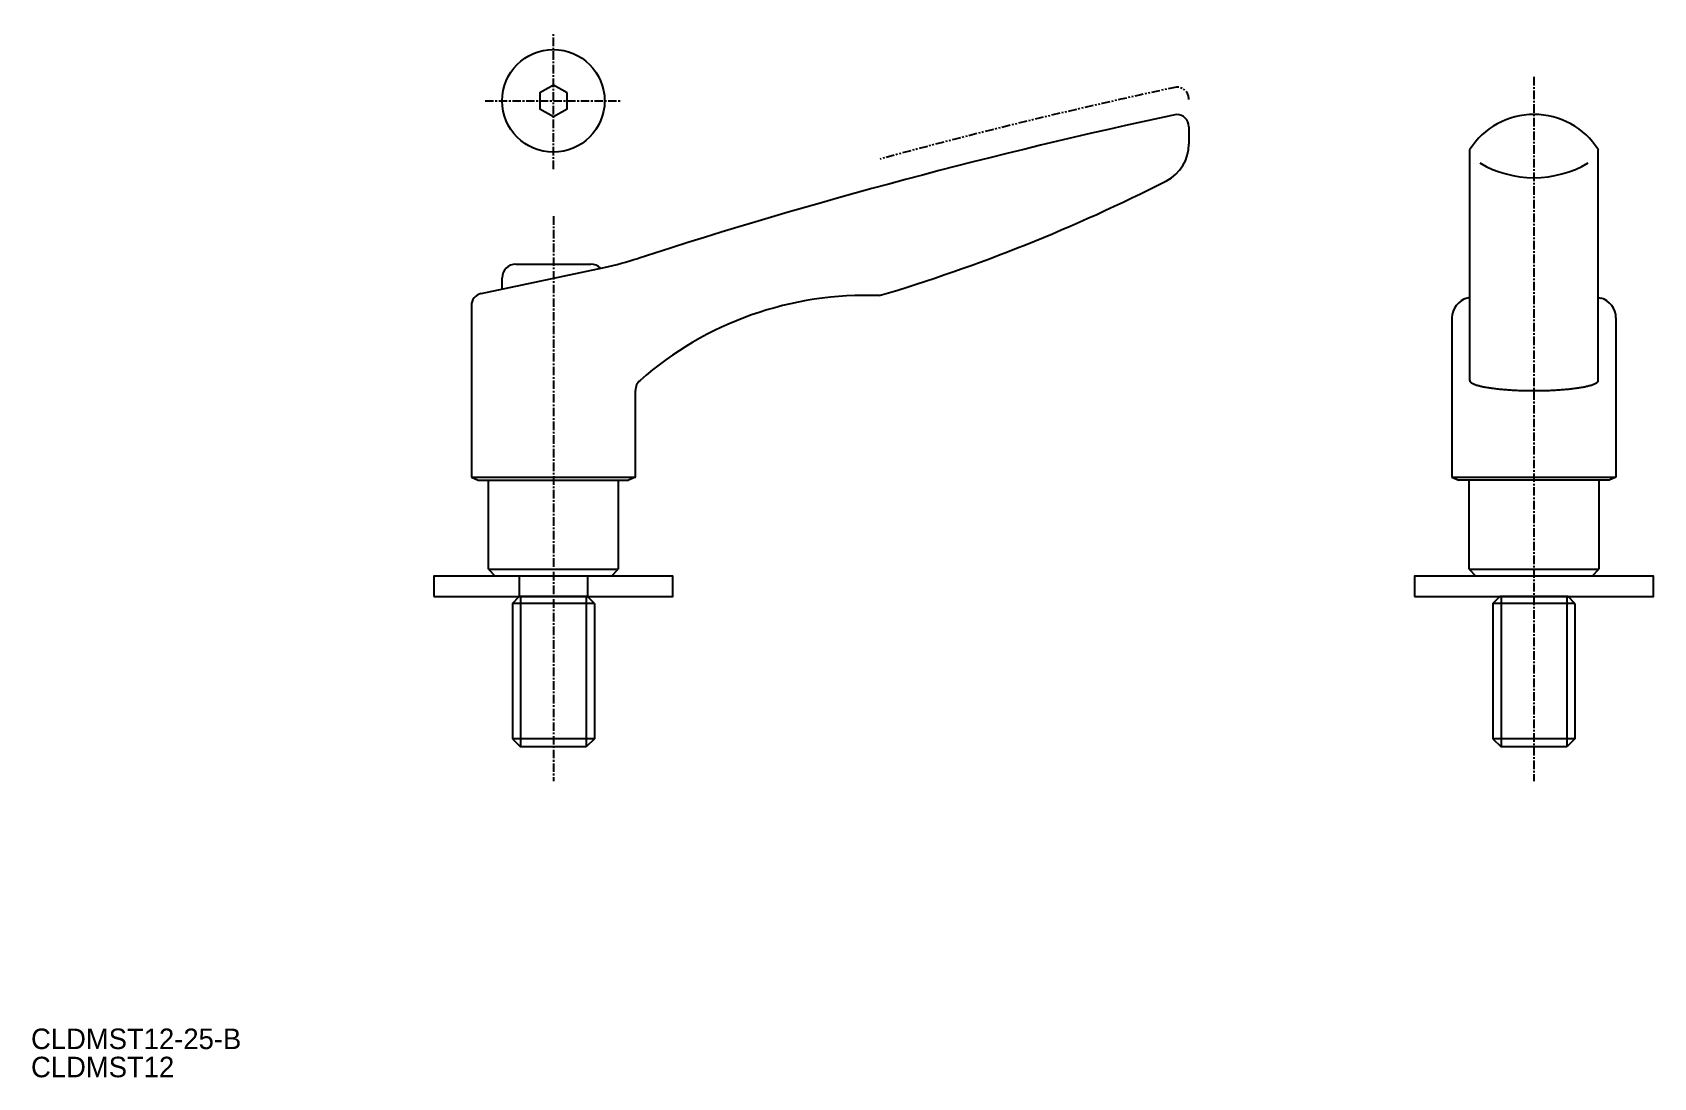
# Model space of a CAD drawing. Extents: x -36 to 201, y -33 to 119.
import ezdxf

# ---------------------------------------------------------------- set-up
doc = ezdxf.new("R2010")
doc.units = 0
doc.linetypes.add('CENTER', pattern=[2, 1.25, -0.25, 0.25, -0.25])
doc.linetypes.add('PHANTOM', pattern=[2.5, 1.25, -0.25, 0.25, -0.25, 0.25, -0.25])
doc.layers.get('0').update_dxf_attribs({"linetype": 'CONTINUOUS'})
doc.layers.add('CENTER', color=1, linetype='CENTER')

msp = doc.modelspace()

# ---------------------------------------------------------------- linework, layer by layer
at = {"color": 7, "linetype": 'CONTINUOUS'}
for p, q in [((133, 105.7), (133, 103.15)), ((174.09, 68.61), (174.09, 102.34)), ((192.91, 68.61), (192.91, 102.34)), ((34.5, 85.6), (45.5, 85.6)), ((29.43, 81.3), (47.45, 85.13)), ((32.5, 81.96), (32.5, 83.6)), ((174.09, 80.74), (173.72, 80.64)), ((192.91, 80.74), (193.28, 80.64)), ((28, 79.54), (28, 54.46)), ((171.5, 77.74), (171.5, 54.46)), ((195.5, 77.74), (195.5, 54.46)), ((52, 54.46), (52, 67.11)), ((28, 54.46), (52, 54.46)), ((28, 54.46), (29, 54)), ((29, 54), (51, 54)), ((30.5, 41), (30.5, 54)), ((49.5, 54), (49.5, 41)), ((52, 54.46), (51, 54)), ((171.5, 54.46), (195.5, 54.46)), ((171.5, 54.46), (172.5, 54)), ((194.5, 54), (172.5, 54)), ((174, 41), (174, 54)), ((193, 54), (193, 41)), ((195.5, 54.46), (194.5, 54)), ((30.5, 41), (49.5, 41)), ((30.5, 41), (31.5, 40)), ((48.5, 40), (49.5, 41)), ((174, 41), (193, 41)), ((174, 41), (175, 40)), ((192, 40), (193, 41)), ((48.5, 40), (31.5, 40)), ((35, 40), (35, 37)), ((45, 40), (45, 37)), ((192, 40), (175, 40)), ((34, 36), (35, 37)), ((46, 36), (34, 36)), ((34, 36), (34, 16.2)), ((45, 37), (35, 37)), ((46, 36), (45, 37)), ((46, 36), (46, 16.2)), ((177.5, 36), (178.5, 37)), ((177.5, 36), (177.5, 16.2)), ((189.5, 36), (177.5, 36)), ((188.5, 37), (178.5, 37)), ((189.5, 36), (188.5, 37)), ((189.5, 36), (189.5, 16.2)), ((46, 16.2), (34, 16.2)), ((34, 16.2), (35.2, 15)), ((44.8, 15), (35.2, 15)), ((46, 16.2), (44.8, 15)), ((189.5, 16.2), (177.5, 16.2)), ((177.5, 16.2), (178.7, 15)), ((188.3, 15), (178.7, 15)), ((189.5, 16.2), (188.3, 15))]:
    msp.add_line(p, q, dxfattribs=at)
at = {"color": 3, "linetype": 'CONTINUOUS'}
for p, q in [((35.2, 37), (35.2, 15)), ((44.8, 37), (44.8, 15)), ((178.7, 37), (178.7, 15)), ((188.3, 37), (188.3, 15))]:
    msp.add_line(p, q, dxfattribs=at)
at = {"color": 7, "linetype": 'CONTINUOUS'}
for points in [[(42, 110.64), (40, 111.8), (38, 110.64), (38, 108.33), (40, 107.18), (42, 108.33)], [(22.5, 37), (57.5, 37), (57.5, 40), (22.5, 40)], [(166, 37), (201, 37), (201, 40), (166, 40)]]:
    msp.add_lwpolyline(points, close=True, dxfattribs=at)
msp.add_polyline3d([(174.09, 68.61, 0), (174.09, 68.57, 0), (174.1, 68.54, 0), (174.11, 68.5, 0), (174.13, 68.46, 0), (174.16, 68.42, 0), (174.19, 68.39, 0), (174.22, 68.35, 0), (174.27, 68.32, 0), (174.31, 68.28, 0), (174.37, 68.24, 0), (174.43, 68.21, 0), (174.49, 68.17, 0), (174.56, 68.14, 0), (174.64, 68.1, 0), (174.72, 68.07, 0), (174.8, 68.03, 0), (174.89, 68, 0), (174.99, 67.97, 0), (175.09, 67.93, 0), (175.2, 67.9, 0), (175.31, 67.87, 0), (175.43, 67.84, 0), (175.55, 67.8, 0), (175.67, 67.77, 0), (175.8, 67.74, 0), (175.94, 67.71, 0), (176.08, 67.68, 0), (176.22, 67.66, 0), (176.37, 67.63, 0), (176.52, 67.6, 0), (176.68, 67.57, 0), (176.84, 67.55, 0), (177.01, 67.52, 0), (177.18, 67.5, 0), (177.35, 67.47, 0), (177.53, 67.45, 0), (177.71, 67.42, 0), (177.89, 67.4, 0), (178.08, 67.38, 0), (178.27, 67.36, 0), (178.46, 67.34, 0), (178.66, 67.32, 0), (178.86, 67.3, 0), (179.06, 67.28, 0), (179.27, 67.27, 0), (179.47, 67.25, 0), (179.69, 67.23, 0), (179.9, 67.22, 0), (180.11, 67.21, 0), (180.33, 67.19, 0), (180.55, 67.18, 0), (180.77, 67.17, 0), (180.99, 67.16, 0), (181.21, 67.15, 0), (181.44, 67.14, 0), (181.66, 67.13, 0), (181.89, 67.13, 0), (182.12, 67.12, 0), (182.35, 67.12, 0), (182.58, 67.11, 0), (182.81, 67.11, 0), (183.04, 67.11, 0), (183.27, 67.11, 0), (183.5, 67.11, 0), (183.73, 67.11, 0), (183.96, 67.11, 0), (184.19, 67.11, 0), (184.42, 67.11, 0), (184.65, 67.12, 0), (184.88, 67.12, 0), (185.11, 67.13, 0), (185.34, 67.13, 0), (185.56, 67.14, 0), (185.79, 67.15, 0), (186.01, 67.16, 0), (186.23, 67.17, 0), (186.45, 67.18, 0), (186.67, 67.19, 0), (186.89, 67.21, 0), (187.1, 67.22, 0), (187.31, 67.23, 0), (187.53, 67.25, 0), (187.73, 67.27, 0), (187.94, 67.28, 0), (188.14, 67.3, 0), (188.34, 67.32, 0), (188.54, 67.34, 0), (188.73, 67.36, 0), (188.92, 67.38, 0), (189.11, 67.4, 0), (189.29, 67.42, 0), (189.47, 67.45, 0), (189.65, 67.47, 0), (189.82, 67.5, 0), (189.99, 67.52, 0), (190.16, 67.55, 0), (190.32, 67.57, 0), (190.48, 67.6, 0), (190.63, 67.63, 0), (190.78, 67.66, 0), (190.92, 67.68, 0), (191.06, 67.71, 0), (191.2, 67.74, 0), (191.33, 67.77, 0), (191.45, 67.8, 0), (191.57, 67.84, 0), (191.69, 67.87, 0), (191.8, 67.9, 0), (191.91, 67.93, 0), (192.01, 67.97, 0), (192.11, 68, 0), (192.2, 68.03, 0), (192.28, 68.07, 0), (192.36, 68.1, 0), (192.44, 68.14, 0), (192.51, 68.17, 0), (192.57, 68.21, 0), (192.63, 68.24, 0), (192.69, 68.28, 0), (192.73, 68.32, 0), (192.78, 68.35, 0), (192.81, 68.39, 0), (192.84, 68.42, 0), (192.87, 68.46, 0), (192.89, 68.5, 0), (192.9, 68.54, 0), (192.91, 68.57, 0), (192.91, 68.61, 0)], dxfattribs=at)
msp.add_circle((40, 109.49), 7.5, dxfattribs=at)
at = {"color": 3, "linetype": 'PHANTOM'}
for centre, radius, start, end in [((297.96, -670.93), 800, 102.03129, 105.22993), ((131.2, 109.7), 1.8, 0, 90)]:
    msp.add_arc(centre, radius, start, end, dxfattribs=at)
at = {"color": 7, "linetype": 'CONTINUOUS'}
for centre, radius, start, end in [((297.96, -674.93), 800, 102.03129, 107.87499), ((131.2, 105.7), 1.8, 0, 90), ((183.5, 96.33), 11.17, 32.5364, 147.4636), ((127, 103.15), 6, 296.9846, 0), ((183.5, 114.01), 15.76, 239.7142, 300.2858), ((16.28, 320.58), 250, 286.5984, 296.9846), ((34.5, 83.6), 2, 90, 180), ((45.5, 83.6), 2, 45.3113, 90), ((37.06, 134.04), 50, 282, 287.875), ((29.8, 79.54), 1.8, 102, 180), ((85.68, 31.04), 50, 87.6793, 131.2926), ((174.5, 77.74), 3, 105.0685, 180), ((192.5, 77.74), 3, 0, 74.9315), ((54, 67.11), 2, 131.2926, 180)]:
    msp.add_arc(centre, radius, start, end, dxfattribs=at)
at = {"layer": 'CENTER', "color": 1, "linetype": 'CENTER'}
for p, q in [((40, 99.49), (40, 119.49)), ((183.5, 113), (183.5, 10)), ((30, 109.49), (50, 109.49)), ((40, 92.6), (40, 10))]:
    msp.add_line(p, q, dxfattribs=at)

# ---------------------------------------------------------------- texts
for s, p in [('CLDMST12-25-B', (-36.44, -29.18)), ('CLDMST12', (-36.44, -33.3))]:
    msp.add_text(s, height=3).set_placement(p)

doc.saveas('drawing.dxf')
